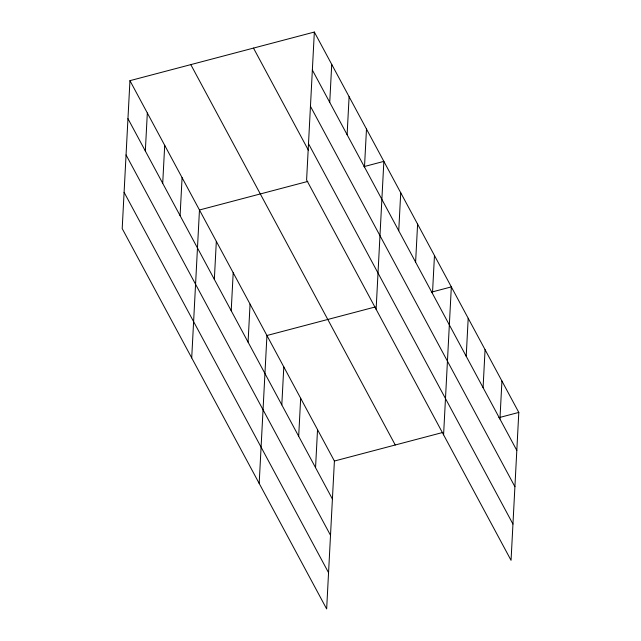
<?xml version="1.0" encoding="UTF-8"?>
<svg xmlns="http://www.w3.org/2000/svg" width="641" height="641" viewBox="0 0 641 641"><rect width="100%" height="100%" fill="white"/><g stroke="black" fill="none" stroke-linecap="round" stroke-linejoin="round"><path stroke-width="0.96" d="M129.947 80.662L122.199 228.581L326.654 608.95L334.402 461.031L129.947 80.662L314.346 32.05L518.801 412.419L511.053 560.338L306.598 179.969L314.346 32.05M145.331 150.996L147.326 112.992M162.71 183.326L164.705 145.323M180.089 215.656L182.084 177.653M191.707 357.902L199.463 209.992L307.808 181.427M214.342 279.364L216.329 241.369M231.209 310.749L233.196 272.754M248.075 342.126L250.062 304.13M259.18 483.426L266.936 335.507L375.281 306.951M281.808 404.888L283.803 366.892M298.682 436.273L300.669 398.269M329.738 102.384L331.726 64.38M315.548 467.65L317.535 429.654M347.11 134.714L349.105 96.711M364.489 167.045L366.484 129.041M376.115 309.291L383.863 161.38L363.896 166.644M398.742 230.752L400.729 192.757M415.608 262.137L417.595 224.142M432.475 293.514L434.47 255.519M443.58 434.814L451.336 286.896L431.369 292.16M466.207 356.276L468.202 318.281M483.082 387.661L485.069 349.657M499.948 419.038L501.935 381.042M334.402 461.031L442.755 432.467M498.834 417.684L518.801 412.419M312.359 70.045L516.814 450.423M310.452 106.318L514.915 486.695M308.497 143.696L512.952 524.066M253.491 48.091L308.449 150.331M190.802 64.621L395.257 444.99M127.952 118.657L332.415 499.035M126.053 154.93L330.516 535.307M124.098 192.308L328.553 572.677"/></g></svg>
